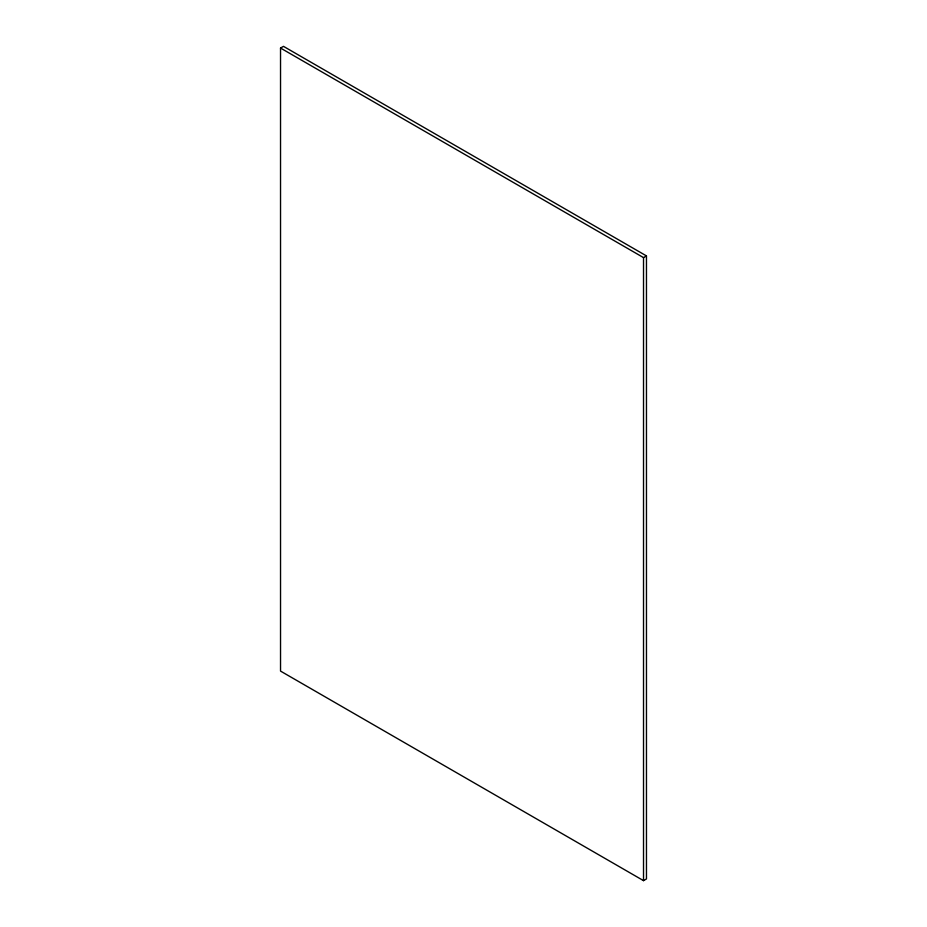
<?xml version="1.0" encoding="UTF-8"?>
<svg xmlns="http://www.w3.org/2000/svg" width="927" height="927" viewBox="0 0 927 927"><rect width="100%" height="100%" fill="white"/><g stroke="black" fill="none" stroke-linecap="round" stroke-linejoin="round"><path stroke-width="1.39" d="M280.533 48.053L283.477 46.35L646.467 255.91L646.467 878.947L643.523 880.65L280.533 671.09L280.533 48.053L643.523 257.613L646.467 255.91M643.523 257.613L643.523 880.65"/></g></svg>
